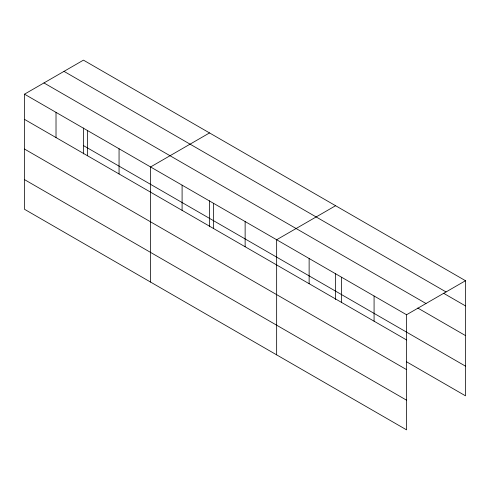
<?xml version="1.0" encoding="UTF-8"?>
<svg xmlns="http://www.w3.org/2000/svg" width="490" height="490" viewBox="0 0 490 490"><rect width="100%" height="100%" fill="white"/><g stroke="black" fill="none" stroke-linecap="round" stroke-linejoin="round"><path stroke-width="0.73" d="M24.5 94.172L406.553 314.745L406.553 429.859L24.5 209.285L24.5 94.172L83.447 60.141L465.5 280.715L465.5 395.828L406.516 361.773M209.524 132.931L150.577 166.961L150.577 282.075M335.601 205.72L276.654 239.751L276.654 354.864M406.553 314.745L465.5 280.715M63.994 71.368L446.047 291.948M443.628 293.296L465.5 305.919M43.953 82.939L426.006 303.518M417.78 308.039L465.5 335.589M83.447 145.585L465.5 366.159M24.5 119.376L406.553 339.95M24.5 149.046L406.553 369.619M24.5 179.616L406.553 400.189M374.078 295.997L374.078 321.201M341.604 277.248L341.604 302.453M335.601 273.585L335.601 299.531M309.129 258.5L309.129 283.704M245.135 221.554L245.135 246.758M213.615 203.356L213.615 228.561M209.524 200.796L209.524 226.741M182.096 185.159L182.096 210.363M119.058 148.764L119.058 173.968M87.538 130.567L87.538 155.771M83.447 128.006L83.447 153.952M56.019 112.369L56.019 137.574"/></g></svg>
